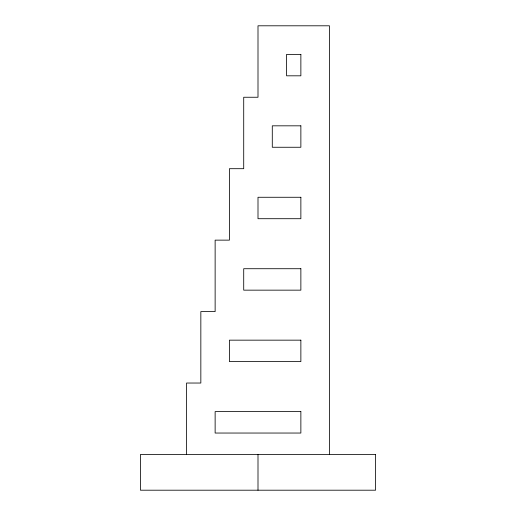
<?xml version="1.0" encoding="UTF-8"?>
<svg xmlns="http://www.w3.org/2000/svg" width="516" height="516" viewBox="0 0 516 516"><rect width="100%" height="100%" fill="white"/><g stroke="black" fill="none" stroke-linecap="round" stroke-linejoin="round"><path stroke-width="0.77" d="M329.447 454.48L329.447 25.8L258 25.8L258 97.247L243.713 97.247L243.713 168.693L229.42 168.693L229.42 240.14L215.133 240.14L215.133 311.587L200.84 311.587L200.84 383.033L186.553 383.033L186.553 454.48M258 454.48L258 490.2M300.867 54.38L286.58 54.38L286.58 75.813L300.867 75.813L300.867 54.38M300.867 125.827L272.287 125.827L272.287 147.26L300.867 147.26L300.867 125.827M300.867 197.273L258 197.273L258 218.707L300.867 218.707L300.867 197.273M300.867 268.72L243.713 268.72L243.713 290.153L300.867 290.153L300.867 268.72M300.867 340.16L229.42 340.16L229.42 361.6L300.867 361.6L300.867 340.16M300.867 411.607L215.133 411.607L215.133 433.04L300.867 433.04L300.867 411.607M375.564 454.48L140.436 454.48L140.436 490.2L375.564 490.2L375.564 454.48"/></g></svg>
